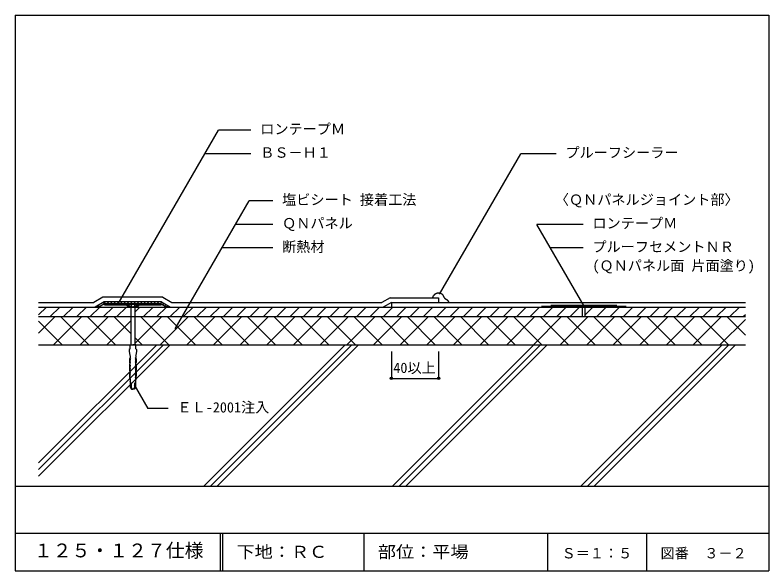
# Model space of a CAD drawing. Units: millimetres, scale not verified. Extents: x -408 to 392, y 21 to 611.
import ezdxf
from ezdxf.enums import TextEntityAlignment as Align

# ---------------------------------------------------------------- set-up
doc = ezdxf.new("R2010")
doc.units = ezdxf.units.MM
doc.header["$LTSCALE"] = 5
doc.header["$PDMODE"] = 32
doc.header["$PDSIZE"] = 2.5
doc.linetypes.add('DASHED3', pattern=[4, 3, -1])
for name, color, linetype in [('2-2_in line', 7, 'Continuous'), ('2-3', 3, 'Continuous'), ('2-4_out line', 2, 'Continuous'), ('2-6_鋼板・アングル', 2, 'Continuous'), ('2-7_ビス', 7, 'Continuous'), ('2-A_moji', 7, 'Continuous'), ('2-B_dim', 7, 'Continuous'), ('2-D_ハッチ他', 4, 'Continuous'), ('2-E_con他', 4, 'Continuous'), ('F-2', 7, 'Continuous'), ('F-5', 6, 'Continuous'), ('F-7', 1, 'Continuous'), ('F-A', 7, 'Continuous')]:
    doc.layers.add(name, color=color, linetype=linetype)
doc.styles.add('HG丸ｺﾞｼｯｸM-PRO', font='')
doc.styles.add('ＭＳ ゴシック', font='')
doc.styles.get('HG丸ｺﾞｼｯｸM-PRO').set_extended_font_data('HG丸ｺﾞｼｯｸM-PRO')
doc.styles.get('ＭＳ ゴシック').set_extended_font_data('MS Gothic')

msp = doc.modelspace()

# ---------------------------------------------------------------- linework, layer by layer
at = {"layer": '2-2_in line'}
for p, q in [((-313.092, 306.18), (-322.619, 300.68)), ((-312.556, 304.18), (-318.619, 300.68)), ((-252.021, 306.18), (-313.092, 306.18)), ((-252.556, 304.18), (-246.494, 300.68)), ((-252.021, 306.18), (-242.494, 300.68)), ((-8.18, 305.68), (-16.84, 300.68)), ((-8.18, 305.68), (-8.18, 300.68)), ((-8.18, 305.68), (41.82, 305.68)), ((-382.556, 300.68), (-284.556, 300.68)), ((-318.619, 300.68), (-319.619, 302.412)), ((-280.556, 300.68), (367.444, 300.68)), ((-246.494, 300.68), (-245.494, 302.412)), ((194.444, 290.68), (194.444, 300.68)), ((197.444, 290.68), (197.444, 300.68)), ((-382.556, 290.68), (367.444, 290.68)), ((-382.556, 260.68), (367.444, 260.68)), ((-382.556, 110.68), (367.444, 110.68))]:
    msp.add_line(p, q, dxfattribs=at)
for points in [[(35.823, 310.68), (35.841, 310.81), (35.875, 311.035), (35.912, 311.259), (35.957, 311.479), (36.013, 311.696), (36.082, 311.907), (36.129, 312.027), (36.17, 312.12), (36.248, 312.275), (36.336, 312.427), (36.43, 312.576), (36.53, 312.721), (36.635, 312.864), (36.697, 312.945), (36.771, 313.04), (36.902, 313.2), (37.034, 313.358), (37.17, 313.514), (37.307, 313.667), (37.446, 313.819), (37.527, 313.906), (37.613, 313.997), (37.762, 314.153), (37.914, 314.306), (38.069, 314.457), (38.228, 314.603), (38.391, 314.744), (38.488, 314.824), (38.576, 314.892), (38.731, 315.007), (38.89, 315.115), (39.053, 315.215), (39.22, 315.308), (39.392, 315.392), (39.493, 315.435), (39.607, 315.48), (39.807, 315.547), (40.011, 315.604), (40.218, 315.651)], [(40.218, 315.651), (40.427, 315.691), (40.638, 315.724), (40.76, 315.741), (40.909, 315.76), (41.165, 315.787), (41.422, 315.806), (41.678, 315.815), (41.933, 315.814), (42.187, 315.799), (42.333, 315.785), (42.441, 315.771), (42.625, 315.742), (42.809, 315.708), (42.993, 315.67), (43.177, 315.63), (43.362, 315.59), (43.469, 315.567), (43.592, 315.541), (43.802, 315.498), (44.012, 315.452), (44.219, 315.399), (44.422, 315.337), (44.618, 315.261), (44.729, 315.209), (44.828, 315.156), (44.993, 315.053), (45.151, 314.936), (45.302, 314.809), (45.445, 314.671), (45.581, 314.526), (45.657, 314.439), (45.741, 314.337), (45.879, 314.155), (46.009, 313.969), (46.133, 313.779), (46.25, 313.585), (46.363, 313.389), (46.427, 313.274), (46.494, 313.151)], [(46.494, 313.151), (46.608, 312.938), (46.72, 312.724), (46.831, 312.508), (46.942, 312.293), (47.053, 312.077), (47.118, 311.951), (47.206, 311.782), (47.363, 311.493), (47.527, 311.208), (47.702, 310.931), (47.891, 310.665), (48.096, 310.412), (48.224, 310.273), (48.27, 310.225), (48.352, 310.146), (48.436, 310.069), (48.523, 309.995), (48.612, 309.924), (48.703, 309.856), (48.757, 309.818), (48.847, 309.759), (49.005, 309.663), (49.166, 309.571), (49.329, 309.482), (49.492, 309.393), (49.653, 309.301), (49.744, 309.246), (49.837, 309.186), (49.993, 309.079), (50.145, 308.966), (50.295, 308.849), (50.442, 308.728), (50.588, 308.606), (50.673, 308.535), (50.778, 308.445), (50.96, 308.29), (51.139, 308.133), (51.314, 307.972), (51.484, 307.805)], [(51.484, 307.805), (51.648, 307.632), (51.739, 307.528), (51.791, 307.466), (51.877, 307.356), (51.959, 307.244), (52.037, 307.128), (52.11, 307.01), (52.177, 306.888), (52.213, 306.817), (52.259, 306.715), (52.331, 306.537), (52.393, 306.354), (52.447, 306.168), (52.497, 305.979), (52.542, 305.79), (52.568, 305.68)]]:
    msp.add_lwpolyline(points, dxfattribs=at)
at = {"layer": '2-3'}
msp.add_line((-407.556, 110.68), (392.444, 110.68), dxfattribs=at)
at = {"layer": '2-4_out line'}
for p, q in [((-382.556, 305.68), (-323.958, 305.68)), ((-314.432, 311.18), (-323.958, 305.68)), ((-250.681, 311.18), (-314.432, 311.18)), ((-250.681, 311.18), (-241.155, 305.68)), ((-241.155, 305.68), (-18.18, 305.68)), ((-9.519, 310.68), (-18.18, 305.68)), ((-9.519, 310.68), (41.82, 310.68)), ((41.82, 310.68), (41.82, 305.68)), ((41.82, 305.68), (367.444, 305.68)), ((150.944, 301.68), (240.944, 301.68)), ((160.944, 302.68), (230.944, 302.68))]:
    msp.add_line(p, q, dxfattribs=at)
at = {"layer": '2-6_鋼板・アングル'}
for p, q in [((-252.556, 304.18), (-312.556, 304.18)), ((-312.556, 304.18), (-312.556, 302.98)), ((-289.056, 304.18), (-285.556, 300.68)), ((-276.056, 304.18), (-279.556, 300.68)), ((-252.556, 304.18), (-252.556, 302.98)), ((-312.556, 302.98), (-289.554, 302.98)), ((-289.554, 302.98), (-287.254, 300.68)), ((-287.254, 300.68), (-277.859, 300.68)), ((-275.559, 302.98), (-277.859, 300.68)), ((-275.559, 302.98), (-252.556, 302.98))]:
    msp.add_line(p, q, dxfattribs=at)
at = {"layer": '2-7_ビス'}
for p, q in [((-287.556, 304.055), (-287.556, 303.555)), ((-287.556, 303.555), (-284.681, 300.68)), ((-277.556, 303.555), (-287.556, 303.555)), ((-280.431, 300.68), (-284.681, 300.68)), ((-284.556, 300.68), (-284.556, 260.68)), ((-280.556, 300.68), (-280.556, 260.68)), ((-277.556, 303.555), (-280.431, 300.68)), ((-285.725, 241.055), (-285.725, 241.055)), ((-285.725, 241.055), (-285.725, 241.055)), ((-279.388, 241.055), (-279.388, 241.055)), ((-279.388, 241.055), (-279.388, 241.055)), ((-285.726, 225.388), (-285.292, 224.564)), ((-279.387, 225.388), (-279.821, 224.564))]:
    msp.add_line(p, q, dxfattribs=at)
at = {"layer": '2-7_ビス', "linetype": 'DASHED3'}
for p, q in [((-285.106, 303.555), (-285.106, 304.055)), ((-280.006, 303.555), (-280.006, 304.055)), ((-285.106, 303.555), (-284.024, 301.679)), ((-280.006, 303.555), (-281.089, 301.679))]:
    msp.add_line(p, q, dxfattribs=at)
at = {"layer": '2-7_ビス'}
for points in [[(-277.556, 303.555), (-277.556, 304.055), (-287.556, 304.055)], [(-285.556, 256.584), (-286.306, 255.759), (-286.306, 253.661), (-285.758, 249.543), (-285.516, 249.136), (-285.556, 249.136), (-285.556, 247.322), (-285.123, 246.497)], [(-285.556, 256.584), (-285.556, 260.68), (-282.556, 260.68)], [(-279.556, 256.584), (-279.556, 260.68), (-282.556, 260.68)], [(-279.556, 256.584), (-278.806, 255.759), (-278.806, 253.661), (-279.355, 249.543), (-279.597, 249.136), (-279.556, 249.136), (-279.556, 247.322), (-279.99, 246.497)], [(-285.253, 246.25), (-286.231, 246.25), (-286.231, 242.016), (-285.73, 241.055), (-285.725, 241.055)], [(-285.725, 241.055), (-285.722, 241.532), (-285.404, 241.55)], [(-285.185, 244.93), (-285.693, 245.755), (-285.693, 246.25)], [(-285.185, 243.364), (-285.693, 244.188), (-285.693, 244.666), (-285.344, 244.683)], [(-285.242, 241.797), (-285.693, 242.622), (-285.693, 243.099), (-285.345, 243.116)], [(-279.928, 244.93), (-279.42, 245.755), (-279.42, 246.25)], [(-279.928, 243.364), (-279.42, 244.188), (-279.42, 244.666), (-279.769, 244.683)], [(-279.871, 241.797), (-279.42, 242.622), (-279.42, 243.099), (-279.768, 243.116)], [(-279.86, 246.25), (-278.881, 246.25), (-278.881, 242.016), (-279.383, 241.055), (-279.388, 241.055)], [(-279.388, 241.055), (-279.391, 241.532), (-279.709, 241.55)], [(-285.693, 239.983), (-286.231, 239.983), (-286.231, 234.186), (-285.725, 233.222)], [(-285.693, 232.15), (-286.231, 232.15), (-286.231, 228.901), (-285.726, 225.388), (-285.725, 225.866), (-285.416, 225.883)], [(-285.725, 233.222), (-285.722, 233.699), (-285.401, 233.716)], [(-285.185, 238.664), (-285.693, 239.488), (-285.693, 239.983)], [(-285.185, 237.097), (-285.693, 237.922), (-285.693, 238.399), (-285.345, 238.416)], [(-285.185, 235.53), (-285.693, 236.355), (-285.693, 236.832), (-285.345, 236.85)], [(-285.242, 233.964), (-285.693, 234.788), (-285.693, 235.266), (-285.345, 235.283)], [(-285.185, 230.83), (-285.693, 231.655), (-285.693, 232.15)], [(-279.928, 238.664), (-279.42, 239.488), (-279.42, 239.983)], [(-279.928, 237.097), (-279.42, 237.922), (-279.42, 238.399), (-279.768, 238.416)], [(-279.928, 235.53), (-279.42, 236.355), (-279.42, 236.832), (-279.768, 236.85)], [(-279.928, 230.83), (-279.42, 231.655), (-279.42, 232.15)], [(-279.871, 233.964), (-279.42, 234.788), (-279.42, 235.266), (-279.768, 235.283)], [(-279.388, 233.222), (-279.391, 233.699), (-279.712, 233.716)], [(-279.42, 232.15), (-278.881, 232.15), (-278.881, 228.901), (-279.387, 225.388), (-279.388, 225.866), (-279.697, 225.883)], [(-279.42, 239.983), (-278.881, 239.983), (-278.881, 234.186), (-279.388, 233.222)], [(-285.272, 226.13), (-285.722, 226.955), (-285.72, 227.432), (-285.398, 227.45)], [(-285.249, 227.697), (-285.713, 228.522), (-285.709, 228.999), (-285.375, 229.016)], [(-285.217, 229.264), (-285.698, 230.088), (-285.693, 230.566), (-285.345, 230.583)], [(-285.422, 224.316), (-285.556, 224.316), (-285.556, 223.533), (-285.406, 223.533), (-285.406, 221.925), (-285.4, 221.925)], [(-279.896, 229.264), (-279.415, 230.088), (-279.42, 230.566), (-279.768, 230.583)], [(-279.864, 227.697), (-279.4, 228.522), (-279.404, 228.999), (-279.738, 229.016)], [(-279.841, 226.13), (-279.391, 226.955), (-279.393, 227.432), (-279.715, 227.45)], [(-279.691, 224.316), (-279.556, 224.316), (-279.556, 223.533), (-279.706, 223.533), (-279.706, 221.925), (-279.713, 221.925)], [(-285.35, 221.595), (-285.35, 215.645), (-284.909, 214.993), (-283.906, 213.68), (-283.757, 213.68), (-284.842, 215.645), (-284.842, 219.616)], [(-284.259, 219.616), (-284.259, 215.645), (-283.174, 213.68), (-282.556, 213.68)], [(-280.854, 219.616), (-280.854, 215.645), (-281.939, 213.68), (-282.556, 213.68)], [(-279.763, 221.595), (-279.763, 215.645), (-280.204, 214.993), (-281.206, 213.68), (-281.356, 213.68), (-280.271, 215.645), (-280.271, 219.616)]]:
    msp.add_lwpolyline(points, dxfattribs=at)
at = {"layer": '2-7_ビス', "linetype": 'DASHED3'}
msp.add_arc((-282.556, 302.79), 1.84, 217.11751, 322.88248, dxfattribs=at)
at = {"layer": '2-7_ビス'}
for centre, major_axis, start_param, end_param in [((-285.747, 240.519), (0, -0.536), 0.0442118, 3.0973809), ((-285.449, 241.773), (0, -0.229), 0.2312026, 1.6765256), ((-285.392, 244.906), (0, -0.229), 0.2312026, 1.6765256), ((-285.392, 243.34), (0, -0.229), 0.2312026, 1.6765256), ((-285.264, 246.421), (0, -0.172), 0.06848, 2.1628795), ((-279.849, 246.421), (0, -0.172), 4.1203058, 6.2147054), ((-279.721, 244.906), (0, -0.229), 4.6066597, 6.0519827), ((-279.721, 243.34), (0, -0.229), 4.6066597, 6.0519827), ((-279.664, 241.773), (0, -0.229), 4.6066597, 6.0519827), ((-279.366, 240.519), (0, -0.536), 3.1858044, 6.2389735), ((-285.747, 232.686), (0, -0.536), 0.0442118, 3.0973809), ((-285.45, 233.94), (0, -0.229), 0.2312026, 1.6765256), ((-285.392, 238.64), (0, -0.229), 0.2312026, 1.6765256), ((-285.392, 237.073), (0, -0.229), 0.2312026, 1.6765256), ((-285.392, 235.506), (0, -0.229), 0.2312026, 1.6765256), ((-279.721, 238.64), (0, -0.229), 4.6066597, 6.0519827), ((-279.721, 237.073), (0, -0.229), 4.6066597, 6.0519827), ((-279.721, 235.506), (0, -0.229), 4.6066597, 6.0519827), ((-279.663, 233.94), (0, -0.229), 4.6066597, 6.0519827), ((-279.366, 232.686), (0, -0.536), 3.1858044, 6.2389735), ((-285.479, 226.106), (0, -0.229), 0.2312026, 1.6765256), ((-285.435, 224.489), (0, -0.174), 0.0818475, 2.1771705), ((-285.457, 227.673), (0, -0.229), 0.2312026, 1.6765256), ((-285.425, 229.24), (0, -0.229), 0.2312026, 1.6765256), ((-285.392, 230.806), (0, -0.229), 0.2312026, 1.6765256), ((-279.721, 230.806), (0, -0.229), 4.6066597, 6.0519827), ((-279.688, 229.24), (0, -0.229), 4.6066597, 6.0519827), ((-279.656, 227.673), (0, -0.229), 4.6066597, 6.0519827), ((-279.634, 226.106), (0, -0.229), 4.6066597, 6.0519827), ((-279.678, 224.489), (0, -0.174), 4.1060148, 6.2013378), ((-286.076, 221.631), (0, -0.8), 1.5261677, 1.947508), ((-284.551, 219.606), (0, -0.321), 1.5390306, 4.6806232), ((-280.562, 219.606), (0, -0.321), 1.6025621, 4.7441547), ((-279.037, 221.631), (0, -0.8), 4.3356773, 4.7570176)]:
    msp.add_ellipse(centre, major_axis=major_axis, ratio=0.909574, start_param=start_param, end_param=end_param, dxfattribs=at)
at = {"layer": '2-A_moji'}
for p, q in [((-298.015, 304.18), (-191.616, 488.468)), ((-157.396, 488.468), (-191.616, 488.468)), ((-157.396, 463.468), (-206.05, 463.468)), ((42.971, 314.294), (129.097, 463.468)), ((166.511, 463.468), (129.097, 463.468)), ((-237.581, 277.61), (-159.143, 413.468)), ((-134.176, 413.468), (-159.143, 413.468)), ((-134.176, 388.468), (-173.577, 388.468)), ((196.283, 301.68), (146.176, 388.468)), ((195.148, 388.468), (146.176, 388.468)), ((-134.176, 363.468), (-188.01, 363.468)), ((195.148, 363.468), (160.609, 363.468)), ((-281.103, 218.298), (-266.52, 193.039)), ((-245.208, 193.039), (-266.52, 193.039))]:
    msp.add_line(p, q, dxfattribs=at)
at = {"layer": '2-B_dim'}
for p, q in [((-8.18, 253.76), (-8.18, 224.993)), ((41.82, 253.76), (41.82, 224.993)), ((-8.18, 224.993), (41.82, 224.993))]:
    msp.add_line(p, q, dxfattribs=at)
at = {"layer": '2-B_dim', "color": 1}
for p in [(-8.18, 224.993), (41.82, 224.993)]:
    msp.add_point(p, dxfattribs=at)
at = {"layer": '2-D_ハッチ他'}
for p, q in [((-315.27, 302.613), (-311.703, 306.18)), ((-310.168, 304.18), (-308.168, 306.18)), ((-306.632, 304.18), (-304.632, 306.18)), ((-303.097, 304.18), (-301.097, 306.18)), ((-299.561, 304.18), (-297.561, 306.18)), ((-296.026, 304.18), (-294.026, 306.18)), ((-292.49, 304.18), (-290.49, 306.18)), ((-288.955, 304.18), (-286.955, 306.18)), ((-285.419, 304.18), (-283.419, 306.18)), ((-281.884, 304.18), (-279.884, 306.18)), ((-278.348, 304.18), (-276.348, 306.18)), ((-274.812, 304.18), (-272.812, 306.18)), ((-271.277, 304.18), (-269.277, 306.18)), ((-267.741, 304.18), (-265.741, 306.18)), ((-264.206, 304.18), (-262.206, 306.18)), ((-260.67, 304.18), (-258.67, 306.18)), ((-257.135, 304.18), (-255.135, 306.18)), ((-253.599, 304.18), (-251.753, 306.025)), ((-250.976, 303.267), (-249.512, 304.731)), ((-382.556, 292.41), (-374.287, 300.68)), ((-370.145, 290.68), (-360.145, 300.68)), ((-356.003, 290.68), (-346.003, 300.68)), ((-341.86, 290.68), (-331.86, 300.68)), ((-327.718, 290.68), (-317.718, 300.68)), ((-319.395, 302.024), (-318.171, 303.247)), ((-313.576, 290.68), (-303.576, 300.68)), ((-299.434, 290.68), (-289.434, 300.68)), ((-280.556, 295.415), (-275.292, 300.68)), ((-271.15, 290.68), (-261.15, 300.68)), ((-257.008, 290.68), (-247.008, 300.68)), ((-248.735, 301.973), (-247.271, 303.437)), ((-242.866, 290.68), (-232.866, 300.68)), ((-228.723, 290.68), (-218.723, 300.68)), ((-214.581, 290.68), (-204.581, 300.68)), ((-200.439, 290.68), (-190.439, 300.68)), ((-186.297, 290.68), (-176.297, 300.68)), ((-172.155, 290.68), (-162.155, 300.68)), ((-158.013, 290.68), (-148.013, 300.68)), ((-143.871, 290.68), (-133.871, 300.68)), ((-129.728, 290.68), (-119.728, 300.68)), ((-115.586, 290.68), (-105.586, 300.68)), ((-101.444, 290.68), (-91.444, 300.68)), ((-87.302, 290.68), (-77.302, 300.68)), ((-73.16, 290.68), (-63.16, 300.68)), ((-59.018, 290.68), (-49.018, 300.68)), ((-44.876, 290.68), (-34.876, 300.68)), ((-30.733, 290.68), (-20.733, 300.68)), ((-16.591, 290.68), (-6.591, 300.68)), ((-2.449, 290.68), (7.551, 300.68)), ((11.693, 290.68), (21.693, 300.68)), ((25.835, 290.68), (35.835, 300.68)), ((39.977, 290.68), (49.977, 300.68)), ((54.119, 290.68), (64.119, 300.68)), ((68.261, 290.68), (78.261, 300.68)), ((82.404, 290.68), (92.404, 300.68)), ((96.546, 290.68), (106.546, 300.68)), ((110.688, 290.68), (120.688, 300.68)), ((124.83, 290.68), (134.83, 300.68)), ((138.972, 290.68), (148.972, 300.68)), ((153.114, 290.68), (163.114, 300.68)), ((167.256, 290.68), (177.256, 300.68)), ((181.399, 290.68), (191.399, 300.68)), ((197.444, 292.582), (205.541, 300.68)), ((209.683, 290.68), (219.683, 300.68)), ((223.825, 290.68), (233.825, 300.68)), ((237.967, 290.68), (247.967, 300.68)), ((252.109, 290.68), (262.109, 300.68)), ((266.251, 290.68), (276.251, 300.68)), ((280.394, 290.68), (290.394, 300.68)), ((294.536, 290.68), (304.536, 300.68)), ((308.678, 290.68), (318.678, 300.68)), ((322.82, 290.68), (332.82, 300.68)), ((336.962, 290.68), (346.962, 300.68)), ((351.104, 290.68), (361.104, 300.68)), ((-364.934, 290.68), (-382.556, 273.057)), ((-336.65, 290.68), (-366.65, 260.68)), ((-329.289, 260.68), (-359.289, 290.68)), ((-308.365, 290.68), (-338.365, 260.68)), ((-301.004, 260.68), (-331.004, 290.68)), ((-284.556, 272.516), (-302.72, 290.68)), ((-251.797, 290.68), (-280.556, 261.92)), ((-244.436, 260.68), (-274.436, 290.68)), ((-223.513, 290.68), (-253.513, 260.68)), ((-216.152, 260.68), (-246.152, 290.68)), ((-195.228, 290.68), (-225.228, 260.68)), ((-187.867, 260.68), (-217.867, 290.68)), ((-166.944, 290.68), (-196.944, 260.68)), ((-159.583, 260.68), (-189.583, 290.68)), ((-138.66, 290.68), (-168.66, 260.68)), ((-131.299, 260.68), (-161.299, 290.68)), ((-110.376, 290.68), (-140.376, 260.68)), ((-103.014, 260.68), (-133.014, 290.68)), ((-82.091, 290.68), (-112.091, 260.68)), ((-74.73, 260.68), (-104.73, 290.68)), ((-53.807, 290.68), (-83.807, 260.68)), ((-46.446, 260.68), (-76.446, 290.68)), ((-25.523, 290.68), (-55.523, 260.68)), ((-18.162, 260.68), (-48.162, 290.68)), ((2.762, 290.68), (-27.238, 260.68)), ((10.123, 260.68), (-19.877, 290.68)), ((31.046, 290.68), (1.046, 260.68)), ((38.407, 260.68), (8.407, 290.68)), ((59.33, 290.68), (29.33, 260.68)), ((66.691, 260.68), (36.691, 290.68)), ((87.614, 290.68), (57.614, 260.68)), ((94.975, 260.68), (64.975, 290.68)), ((115.899, 290.68), (85.899, 260.68)), ((123.26, 260.68), (93.26, 290.68)), ((144.183, 290.68), (114.183, 260.68)), ((151.544, 260.68), (121.544, 290.68)), ((172.467, 290.68), (142.467, 260.68)), ((179.828, 260.68), (149.828, 290.68)), ((200.751, 290.68), (170.751, 260.68)), ((208.112, 260.68), (178.112, 290.68)), ((229.036, 290.68), (199.036, 260.68)), ((236.397, 260.68), (206.397, 290.68)), ((257.32, 290.68), (227.32, 260.68)), ((264.681, 260.68), (234.681, 290.68)), ((285.604, 290.68), (255.604, 260.68)), ((292.965, 260.68), (262.965, 290.68)), ((313.889, 290.68), (283.889, 260.68)), ((321.25, 260.68), (291.25, 290.68)), ((342.173, 290.68), (312.173, 260.68)), ((349.534, 260.68), (319.534, 290.68)), ((367.444, 271.054), (347.818, 290.68)), ((365.246, 290.68), (367.444, 292.877)), ((-357.573, 260.68), (-382.556, 285.663)), ((-284.556, 286.204), (-310.081, 260.68)), ((367.444, 287.666), (340.457, 260.68)), ((-272.72, 260.68), (-280.556, 268.516))]:
    msp.add_line(p, q, dxfattribs=at)
at = {"layer": '2-E_con他'}
for p, q in [((-382.556, 135.245), (-257.122, 260.68)), ((-382.556, 121.103), (-242.98, 260.68)), ((-382.556, 128.174), (-250.051, 260.68)), ((-207.122, 110.68), (-57.122, 260.68)), ((-200.051, 110.68), (-50.051, 260.68)), ((-192.98, 110.68), (-42.98, 260.68)), ((-7.122, 110.68), (142.878, 260.68)), ((-0.051, 110.68), (149.949, 260.68)), ((7.02, 110.68), (157.02, 260.68)), ((192.878, 110.68), (342.878, 260.68)), ((199.949, 110.68), (349.949, 260.68)), ((207.02, 110.68), (357.02, 260.68))]:
    msp.add_line(p, q, dxfattribs=at)
at = {"layer": 'F-2'}
for p, q in [((-37.556, 60.68), (-37.556, 20.68)), ((157.444, 60.68), (157.444, 20.68)), ((262.444, 60.68), (262.444, 20.68))]:
    msp.add_line(p, q, dxfattribs=at)
at = {"layer": 'F-5'}
for p, q in [((-407.556, 60.68), (392.444, 60.68)), ((-190.056, 60.68), (-190.056, 20.68)), ((-187.556, 60.68), (-187.556, 20.68))]:
    msp.add_line(p, q, dxfattribs=at)
at = {"layer": 'F-7'}
for p, q in [((-407.556, 610.68), (392.444, 610.68)), ((-407.556, 610.68), (-407.556, 20.68)), ((392.444, 610.68), (392.444, 20.68)), ((-407.556, 20.68), (392.444, 20.68))]:
    msp.add_line(p, q, dxfattribs=at)

# ---------------------------------------------------------------- texts
at = {"layer": '2-A_moji', "style": 'ＭＳ ゴシック'}
for s, p in [('ロンテープＭ', (-147.396, 480.968)), ('ＢＳ－Ｈ１', (-147.396, 455.968)), ('プルーフシーラー', (176.511, 455.968)), ('塩ビシート 接着工法', (-124.176, 405.968)), ('〈ＱＮパネルジョイント部〉', (165.253, 405.968)), ('ＱＮパネル', (-124.176, 380.968)), ('ロンテープＭ', (205.148, 380.968)), ('断熱材', (-124.176, 355.968)), ('プルーフセメントＮＲ', (205.148, 355.968)), ('(ＱＮパネル面 片面塗り)', (205.148, 335.968)), ('ＥＬ-2001注入', (-235.208, 185.539))]:
    msp.add_text(s, height=11, dxfattribs=at).set_placement(p, align=Align.BOTTOM_LEFT)
at = {"layer": '2-B_dim', "style": 'ＭＳ ゴシック'}
msp.add_text('40以上', height=11, dxfattribs=at).set_placement((-6.151, 227.493), align=Align.BOTTOM_LEFT)
at = {"layer": 'F-A', "style": 'HG丸ｺﾞｼｯｸM-PRO'}
for s, height, p in [('１２５・１２７仕様', 14.66, (-387.556, 30.68)), ('Ｓ＝１：５', 11, (172.444, 30.68)), ('図番', 11, (277.444, 30.68)), ('３－２', 11, (323.861, 30.68))]:
    msp.add_text(s, height=height, dxfattribs=at).set_placement(p, align=Align.BOTTOM_LEFT)
at = {"layer": 'F-A', "style": 'HG丸ｺﾞｼｯｸM-PRO', "width": 1.1}
for s, p in [('下地：ＲＣ', (-172.556, 30.68)), ('部位：平場', (-22.556, 30.68))]:
    msp.add_text(s, height=12.83, dxfattribs=at).set_placement(p, align=Align.BOTTOM_LEFT)

doc.saveas('drawing.dxf')
